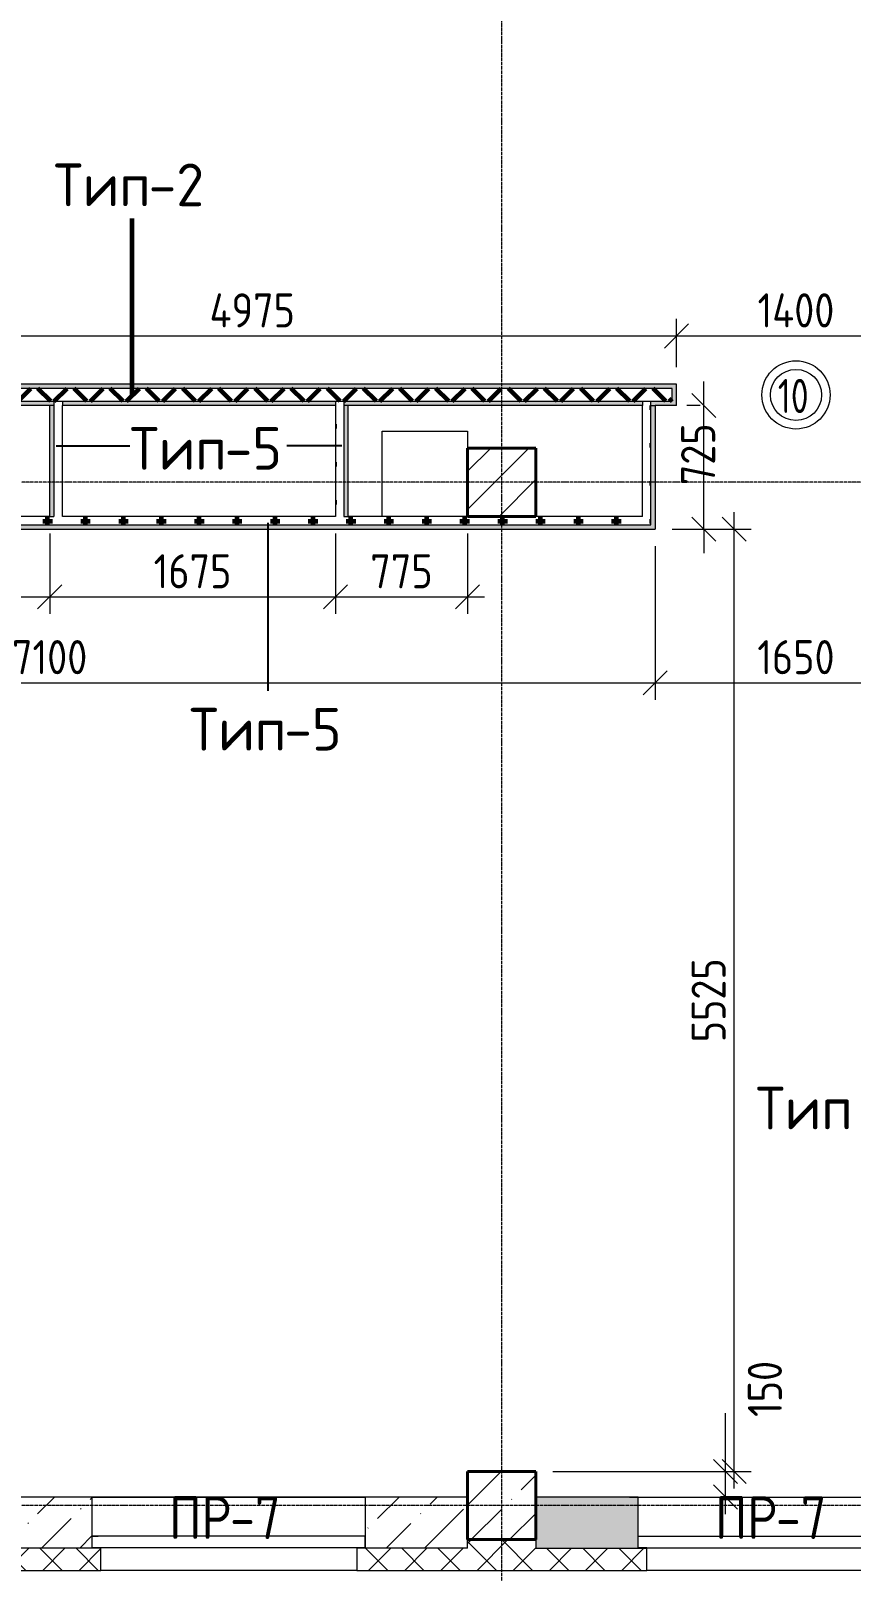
# Model space of a CAD drawing. Header units: millimetres. Extents: x -60946 to 138510, y -262288 to 24501.
# Drawn here: x -5951 to -1142, y -206008 to -196976 of the extents above; entities that cross this region are included whole.
import ezdxf

# ---------------------------------------------------------------- set-up
doc = ezdxf.new("R2010")
doc.units = ezdxf.units.MM
doc.linetypes.add('ADSK_Линия сетки', pattern=[25, 20, -2.5, 0, -2.5])
for name, color, linetype, lineweight in [('2)Тип-2', 3, 'Continuous', 60), ('2)Тип-5', 1, 'Continuous', 60), ('_ Окна', 7, 'Continuous', 18), ('Марки', 7, 'Continuous', 20), ('Марки дверей', 7, 'Continuous', 20), ('Несущие колонны', 7, 'Continuous', 18), ('Окна', 7, 'Continuous', 9), ('Оси', 7, 'Continuous', 9), ('Перекрытие', 7, 'Continuous', 18), ('Размеры', 7, 'Continuous', 9), ('Стены внутренние', 7, 'Continuous', 18), ('Стены наружные', 7, 'Continuous', 18), ('Стены штриховка', 7, 'Continuous', 9)]:
    doc.layers.add(name, color=color, linetype=linetype, lineweight=lineweight)
doc.styles.add('GOST Common_2', font='', dxfattribs={"width": 0.9, "height": 250})
doc.styles.add('GOST Common_3', font='', dxfattribs={"width": 0.9, "height": 200})
doc.styles.add('GOST Common_4', font='', dxfattribs={"height": 250})
doc.styles.add('GOST Common_B', font='', dxfattribs={"width": 0.8, "height": 200})
doc.styles.get('GOST Common_2').set_extended_font_data('GOST Common')
doc.styles.get('GOST Common_3').set_extended_font_data('GOST Common')
doc.styles.get('GOST Common_4').set_extended_font_data('GOST Common')
doc.styles.get('GOST Common_B').set_extended_font_data('GOST Common', bold=True)
doc.dimstyles.new('ADSK_Основной_2_0', dxfattribs={"dimscale": 304.8, "dimtxt": 201.142999, "dimasz": 0.463911, "dimexe": 0.328084, "dimexo": 0.328084, "dimgap": 0.164042, "dimtad": 1, "dimdec": 3, "dimrnd": 0.001, "dimdsep": 46, "dimtxsty": 'GOST Common_3', "dimblk1": 'OBLIQUE', "dimblk2": 'OBLIQUE', "dimsah": 1, "dimcen": 0.09, "dimdle": 0.328084, "dimazin": 2, "dimtfac": 1, "dimtdec": 4, "dimtix": 1, "dimtmove": 0, "dimatfit": 3, "dimfxl": 1, "dimtvp": 1, "dimtolj": 1, "dimtzin": 0, "dimlwd": 20, "dimlwe": 20, "dimarcsym": 2})
doc.dimstyles.new('ADSK_Основной_2_0_2', dxfattribs={"dimscale": 304.8, "dimtxt": 201.142999, "dimasz": 0.463911, "dimexe": 0.328084, "dimexo": 0.328084, "dimgap": 0.164042, "dimtad": 1, "dimdec": 3, "dimrnd": 0.001, "dimdsep": 46, "dimtxsty": 'GOST Common_3', "dimblk1": 'OBLIQUE', "dimblk2": 'OBLIQUE', "dimsah": 1, "dimcen": 0.09, "dimdle": 0.328084, "dimazin": 2, "dimtfac": 1, "dimtdec": 4, "dimtix": 1, "dimtmove": 0, "dimatfit": 3, "dimfxl": 1, "dimtvp": 1, "dimtolj": 1, "dimtzin": 0, "dimlwd": 20, "dimlwe": 20, "dimarcsym": 2})
pattern_1 = [(45, (9.36, -198628.46), (-224.506, 224.506), []), (45, (233.87, -198628.46), (-224.506, 224.506), [396.875, -79.375, 3.353, -76.022])]
pattern_2 = [(45, (9.36, -198628.46), (84.18955, 308.69595), [396.875, -79.375, 3.353, -76.022])]
pattern_3 = [(45, (9.36, -198628.46), (-106.066, 106.066), []), (135, (9.36, -198628.46), (-106.066, -106.066), [])]
pattern_4 = [(0, (9.36, -198628.46), (111.125, 111.125), [55.562, -166.688]), (90, (37.14, -198656.24), (-111.125, 111.125), [55.562, -166.688])]

# ---------------------------------------------------------------- blocks, each defined once
blk = doc.blocks.new('ADSK_КолоннаЖБ_Прямоугольная - 400x400 мм-1807143-Кладочный план 4-го этажа')
at = {"layer": 'Несущие колонны', "lineweight": 40}
for p, q in [((-200, 200), (200, 200)), ((-200, -200), (-200, 200)), ((200, 200), (200, -200)), ((200, -200), (-200, -200))]:
    blk.add_line(p, q, dxfattribs=at)
blk = doc.blocks.new('ОКНО L03 _2СТ_RS - ОК-5_1600х2000h-3556607-Кладочный план 4-го этажа')
at = {"layer": '_ Окна'}
for p, q in [((-838.1, -79), (761.9, -79)), ((-838.1, -149), (-838.1, -79)), ((-838.1, -79), (-803.1, -79)), ((-818.1, -79), (-38.1, -79)), ((-38.1, -79), (741.9, -79)), ((761.9, -79), (726.9, -79)), ((761.9, -149), (761.9, -79)), ((-838.1, -149), (761.9, -149)), ((-838.1, -149), (-833.1, -149)), ((-818.1, -149), (-38.1, -149)), ((-38.1, -149), (741.9, -149)), ((761.9, -149), (756.9, -149))]:
    blk.add_line(p, q, dxfattribs=at)
at = {"layer": 'Окна'}
blk.add_line((-888.1, 150), (811.9, 150), dxfattribs=at)
blk = doc.blocks.new('ОКНО L03 _2СТ_RS - ОК-5_1600х2000h-3556615-Кладочный план 4-го этажа')
at = {"layer": '_ Окна'}
for p, q in [((-838.1, 149), (761.9, 149)), ((-838.1, 149), (-838.1, 79)), ((-838.1, 149), (-833.1, 149)), ((-818.1, 149), (-38.1, 149)), ((-38.1, 149), (741.9, 149)), ((761.9, 149), (756.9, 149)), ((761.9, 149), (761.9, 79)), ((-838.1, 79), (761.9, 79)), ((-838.1, 79), (-803.1, 79)), ((-818.1, 79), (-38.1, 79)), ((-38.1, 79), (741.9, 79)), ((761.9, 79), (726.9, 79))]:
    blk.add_line(p, q, dxfattribs=at)
at = {"layer": 'Окна'}
blk.add_line((-888.1, -150), (811.9, -150), dxfattribs=at)
blk = doc.blocks.new('_Oblique')
at = {"color": 0, "linetype": 'ByBlock', "lineweight": -2}
blk.add_line((-0.5, -0.5), (0.5, 0.5), dxfattribs=at)
blk = doc.blocks.new('*D6170')
at = {"layer": 'Defpoints', "color": 0, "transparency": 16777216}
for p in [(-2165.6, -198765.3), (-7140.6, -199048.5), (-2165.6, -199048.5)]:
    blk.add_point(p, dxfattribs=at)
at = {"layer": 'Размеры', "color": 0, "lineweight": 20, "transparency": 16777216}
for p, q in [((-7140.6, -198948.5), (-7140.6, -198665.3)), ((-2165.6, -198948.5), (-2165.6, -198665.3)), ((-7240.6, -198765.3), (-2065.6, -198765.3))]:
    blk.add_line(p, q, dxfattribs=at)
at = {"layer": 'Размеры', "color": 0, "lineweight": 20, "transparency": 16777216, "xscale": 141.4, "yscale": 141.4, "zscale": 141.4, "rotation": 180}
blk.add_blockref('_Oblique', (-7140.6, -198765.3), dxfattribs=at)
at = {"layer": 'Размеры', "color": 0, "lineweight": 20, "transparency": 16777216, "xscale": 141.4, "yscale": 141.4, "zscale": 141.4}
blk.add_blockref('_Oblique', (-2165.6, -198765.3), dxfattribs=at)
at = {"layer": 'Размеры', "color": 0, "lineweight": 9, "transparency": 16777216, "insert": (-4653.1, -198615.3), "char_height": 200, "width": 625.93, "attachment_point": 5, "style": 'GOST Common_3'}
blk.add_mtext('\\A1;4975', dxfattribs=at)
blk = doc.blocks.new('*D6171')
at = {"layer": 'Defpoints', "color": 0, "transparency": 16777216}
for p in [(-765.6, -198765.3), (-2165.6, -199048.5), (-765.6, -199048.5)]:
    blk.add_point(p, dxfattribs=at)
at = {"layer": 'Размеры', "color": 0, "lineweight": 20, "transparency": 16777216}
for p, q in [((-2165.6, -198948.5), (-2165.6, -198665.3)), ((-765.6, -198948.5), (-765.6, -198665.3)), ((-2265.6, -198765.3), (-665.6, -198765.3))]:
    blk.add_line(p, q, dxfattribs=at)
at = {"layer": 'Размеры', "color": 0, "lineweight": 20, "transparency": 16777216, "xscale": 141.4, "yscale": 141.4, "zscale": 141.4, "rotation": 180}
blk.add_blockref('_Oblique', (-2165.6, -198765.3), dxfattribs=at)
at = {"layer": 'Размеры', "color": 0, "lineweight": 20, "transparency": 16777216, "xscale": 141.4, "yscale": 141.4, "zscale": 141.4}
blk.add_blockref('_Oblique', (-765.6, -198765.3), dxfattribs=at)
at = {"layer": 'Размеры', "color": 0, "lineweight": 9, "transparency": 16777216, "insert": (-1465.6, -198615.3), "char_height": 200, "width": 580.928, "attachment_point": 5, "style": 'GOST Common_3'}
blk.add_mtext('\\A1;1400', dxfattribs=at)
blk = doc.blocks.new('*D6201')
at = {"layer": 'Defpoints', "color": 0, "transparency": 16777216}
for p in [(-2290.6, -199898.5), (-9390.6, -200698.7), (-2290.6, -200798.7)]:
    blk.add_point(p, dxfattribs=at)
at = {"layer": 'Размеры', "color": 0, "lineweight": 20, "transparency": 16777216}
for p, q in [((-2290.6, -199998.5), (-2290.6, -200898.7)), ((-9490.6, -200798.7), (-2190.6, -200798.7)), ((-9390.6, -200798.7), (-9390.6, -200898.7))]:
    blk.add_line(p, q, dxfattribs=at)
at = {"layer": 'Размеры', "color": 0, "lineweight": 20, "transparency": 16777216, "xscale": 141.4, "yscale": 141.4, "zscale": 141.4, "rotation": 180}
blk.add_blockref('_Oblique', (-9390.6, -200798.7), dxfattribs=at)
at = {"layer": 'Размеры', "color": 0, "lineweight": 20, "transparency": 16777216, "xscale": 141.4, "yscale": 141.4, "zscale": 141.4}
blk.add_blockref('_Oblique', (-2290.6, -200798.7), dxfattribs=at)
at = {"layer": 'Размеры', "color": 0, "lineweight": 9, "transparency": 16777216, "insert": (-5840.6, -200648.7), "char_height": 200, "width": 560.473, "attachment_point": 5, "style": 'GOST Common_3'}
blk.add_mtext('\\A1;7100', dxfattribs=at)
blk = doc.blocks.new('*D6202')
at = {"layer": 'Defpoints', "color": 0, "transparency": 16777216}
for p in [(-2290.6, -199898.5), (-640.6, -199898.5), (-640.6, -200798.7)]:
    blk.add_point(p, dxfattribs=at)
at = {"layer": 'Размеры', "color": 0, "lineweight": 20, "transparency": 16777216}
for p, q in [((-2290.6, -199998.5), (-2290.6, -200898.7)), ((-640.6, -199998.5), (-640.6, -200898.7)), ((-2390.6, -200798.7), (-540.6, -200798.7))]:
    blk.add_line(p, q, dxfattribs=at)
at = {"layer": 'Размеры', "color": 0, "lineweight": 20, "transparency": 16777216, "xscale": 141.4, "yscale": 141.4, "zscale": 141.4, "rotation": 180}
blk.add_blockref('_Oblique', (-2290.6, -200798.7), dxfattribs=at)
at = {"layer": 'Размеры', "color": 0, "lineweight": 20, "transparency": 16777216, "xscale": 141.4, "yscale": 141.4, "zscale": 141.4}
blk.add_blockref('_Oblique', (-640.6, -200798.7), dxfattribs=at)
at = {"layer": 'Размеры', "color": 0, "lineweight": 9, "transparency": 16777216, "insert": (-1465.6, -200648.7), "char_height": 200, "width": 560.473, "attachment_point": 5, "style": 'GOST Common_3'}
blk.add_mtext('\\A1;1650', dxfattribs=at)
blk = doc.blocks.new('*D6205')
at = {"layer": 'Defpoints', "color": 0, "transparency": 16777216}
for p in [(-5840.6, -199823.5), (-7090.6, -199898.5), (-5840.6, -200295)]:
    blk.add_point(p, dxfattribs=at)
at = {"layer": 'Размеры', "color": 0, "lineweight": 20, "transparency": 16777216}
for p, q in [((-5840.6, -199923.5), (-5840.6, -200395)), ((-7090.6, -199998.5), (-7090.6, -200395)), ((-7190.6, -200295), (-5740.6, -200295))]:
    blk.add_line(p, q, dxfattribs=at)
at = {"layer": 'Размеры', "color": 0, "lineweight": 20, "transparency": 16777216, "xscale": 141.4, "yscale": 141.4, "zscale": 141.4, "rotation": 180}
blk.add_blockref('_Oblique', (-7090.6, -200295), dxfattribs=at)
at = {"layer": 'Размеры', "color": 0, "lineweight": 20, "transparency": 16777216, "xscale": 141.4, "yscale": 141.4, "zscale": 141.4}
blk.add_blockref('_Oblique', (-5840.6, -200295), dxfattribs=at)
at = {"layer": 'Размеры', "color": 0, "lineweight": 9, "transparency": 16777216, "insert": (-6465.6, -200145), "char_height": 200, "width": 560.473, "attachment_point": 5, "style": 'GOST Common_3'}
blk.add_mtext('\\A1;1250', dxfattribs=at)
blk = doc.blocks.new('*D6206')
at = {"layer": 'Defpoints', "color": 0, "transparency": 16777216}
for p in [(-5840.6, -199823.5), (-4165.6, -199823.5), (-4165.6, -200295)]:
    blk.add_point(p, dxfattribs=at)
at = {"layer": 'Размеры', "color": 0, "lineweight": 20, "transparency": 16777216}
for p, q in [((-5840.6, -199923.5), (-5840.6, -200395)), ((-4165.6, -199923.5), (-4165.6, -200395)), ((-5940.6, -200295), (-4065.6, -200295))]:
    blk.add_line(p, q, dxfattribs=at)
at = {"layer": 'Размеры', "color": 0, "lineweight": 20, "transparency": 16777216, "xscale": 141.4, "yscale": 141.4, "zscale": 141.4, "rotation": 180}
blk.add_blockref('_Oblique', (-5840.6, -200295), dxfattribs=at)
at = {"layer": 'Размеры', "color": 0, "lineweight": 20, "transparency": 16777216, "xscale": 141.4, "yscale": 141.4, "zscale": 141.4}
blk.add_blockref('_Oblique', (-4165.6, -200295), dxfattribs=at)
at = {"layer": 'Размеры', "color": 0, "lineweight": 9, "transparency": 16777216, "insert": (-5003.1, -200145), "char_height": 200, "width": 560.473, "attachment_point": 5, "style": 'GOST Common_3'}
blk.add_mtext('\\A1;1675', dxfattribs=at)
blk = doc.blocks.new('*D6207')
at = {"layer": 'Defpoints', "color": 0, "transparency": 16777216}
for p in [(-4165.6, -199823.5), (-3390.6, -199823.5), (-3390.6, -200295)]:
    blk.add_point(p, dxfattribs=at)
at = {"layer": 'Размеры', "color": 0, "lineweight": 20, "transparency": 16777216}
for p, q in [((-4165.6, -199923.5), (-4165.6, -200395)), ((-3390.6, -199923.5), (-3390.6, -200395)), ((-4265.6, -200295), (-3290.6, -200295))]:
    blk.add_line(p, q, dxfattribs=at)
at = {"layer": 'Размеры', "color": 0, "lineweight": 20, "transparency": 16777216, "xscale": 141.4, "yscale": 141.4, "zscale": 141.4, "rotation": 180}
blk.add_blockref('_Oblique', (-4165.6, -200295), dxfattribs=at)
at = {"layer": 'Размеры', "color": 0, "lineweight": 20, "transparency": 16777216, "xscale": 141.4, "yscale": 141.4, "zscale": 141.4}
blk.add_blockref('_Oblique', (-3390.6, -200295), dxfattribs=at)
at = {"layer": 'Размеры', "color": 0, "lineweight": 9, "transparency": 16777216, "insert": (-3778.1, -200145), "char_height": 200, "width": 454.106, "attachment_point": 5, "style": 'GOST Common_3'}
blk.add_mtext('\\A1;775', dxfattribs=at)
blk = doc.blocks.new('*D6329')
at = {"layer": 'Defpoints', "color": 0, "transparency": 16777216}
for p in [(-2990.6, -205423.5), (-1878.8, -205423.5), (-1927.8, -205573.5)]:
    blk.add_point(p, dxfattribs=at)
at = {"layer": 'Размеры', "color": 0, "lineweight": 20, "transparency": 16777216}
for p, q in [((-1878.8, -205423.5), (-1878.8, -205082.8)), ((-2890.6, -205423.5), (-1778.8, -205423.5)), ((-1878.8, -205673.5), (-1878.8, -205423.5)), ((-1827.8, -205573.5), (-1778.8, -205573.5))]:
    blk.add_line(p, q, dxfattribs=at)
at = {"layer": 'Размеры', "color": 0, "lineweight": 20, "transparency": 16777216, "xscale": 141.4, "yscale": 141.4, "zscale": 141.4}
for p, rotation in [((-1878.8, -205423.5), 90), ((-1878.8, -205573.5), 270)]:
    blk.add_blockref('_Oblique', p, dxfattribs=dict(at, rotation=rotation))
at = {"layer": 'Размеры', "color": 0, "lineweight": 9, "transparency": 16777216, "insert": (-1747.9, -205104), "char_height": 200, "width": 409.104, "attachment_point": 1, "rotation": 90, "line_spacing_factor": 1.022761, "style": 'GOST Common_3'}
blk.add_mtext('\\A1;150', dxfattribs=at)
blk = doc.blocks.new('*D6330')
at = {"layer": 'Defpoints', "color": 0, "transparency": 16777216}
for p in [(-2290.6, -199898.5), (-1827.8, -199898.5), (-2990.6, -205423.5)]:
    blk.add_point(p, dxfattribs=at)
at = {"layer": 'Размеры', "color": 0, "lineweight": 20, "transparency": 16777216}
for p, q in [((-1827.8, -205523.5), (-1827.8, -199798.5)), ((-2190.6, -199898.5), (-1727.8, -199898.5)), ((-2890.6, -205423.5), (-1727.8, -205423.5))]:
    blk.add_line(p, q, dxfattribs=at)
at = {"layer": 'Размеры', "color": 0, "lineweight": 20, "transparency": 16777216, "xscale": 141.4, "yscale": 141.4, "zscale": 141.4}
for p, rotation in [((-1827.8, -199898.5), 90), ((-1827.8, -205423.5), 270)]:
    blk.add_blockref('_Oblique', p, dxfattribs=dict(at, rotation=rotation))
at = {"layer": 'Размеры', "color": 0, "lineweight": 9, "transparency": 16777216, "insert": (-1977.8, -202661), "char_height": 200, "width": 605.475, "attachment_point": 5, "rotation": 90, "style": 'GOST Common_3'}
blk.add_mtext('\\A1;5525', dxfattribs=at)
blk = doc.blocks.new('*D6331')
at = {"layer": 'Defpoints', "color": 0, "transparency": 16777216}
for p in [(-2005.8, -199173.5), (-1927.8, -199173.5), (-2290.6, -199898.5)]:
    blk.add_point(p, dxfattribs=at)
at = {"layer": 'Размеры', "color": 0, "lineweight": 20, "transparency": 16777216}
for p, q in [((-2005.8, -199173.5), (-2005.8, -199032.1)), ((-2027.8, -199173.5), (-2105.8, -199173.5)), ((-2005.8, -199898.5), (-2005.8, -199173.5)), ((-2190.6, -199898.5), (-1905.8, -199898.5)), ((-2005.8, -199898.5), (-2005.8, -200039.9))]:
    blk.add_line(p, q, dxfattribs=at)
at = {"layer": 'Размеры', "color": 0, "lineweight": 20, "transparency": 16777216, "xscale": 141.4, "yscale": 141.4, "zscale": 141.4}
for p, rotation in [((-2005.8, -199173.5), 270), ((-2005.8, -199898.5), 90)]:
    blk.add_blockref('_Oblique', p, dxfattribs=dict(at, rotation=rotation))
at = {"layer": 'Размеры', "color": 0, "lineweight": 9, "transparency": 16777216, "insert": (-2139.2, -199640.3), "char_height": 200, "width": 454.106, "attachment_point": 1, "rotation": 90, "line_spacing_factor": 1.022761, "style": 'GOST Common_3'}
blk.add_mtext('\\A1;725', dxfattribs=at)
blk = doc.blocks.new('М_двери1 - Марка экземпляра 2-3719212-Кладочный план 4-го этажа')
at = {"layer": 'Марки дверей'}
for radius in [2, 1.5]:
    blk.add_circle((0, 0), radius, dxfattribs=at)

msp = doc.modelspace()

# ---------------------------------------------------------------- hatches: boundary and pattern name
at = {"layer": '2)Тип-2'}
h = msp.add_hatch(color=256, dxfattribs=at)
h.paths.add_polyline_path([(2609.3615, -199073.4914), (2609.3615, -199048.4914), (1834.3615, -199048.4914), (1834.3615, -199073.4914), (2470.1624, -199073.4914)])
h.paths.add_polyline_path([(-9490.6385, -199073.4914), (-8965.6385, -199073.4914), (-8965.6385, -199048.4914), (-9490.6385, -199048.4914)])
h.paths.add_polyline_path([(-2190.6385, -199073.4914), (-2190.6385, -199048.4914), (-7115.6385, -199048.4914), (-7115.6385, -199073.4914), (-3305.1281, -199073.4914)])
h.paths.add_polyline_path([(584.3615, -199073.4914), (584.3615, -199048.4914), (-740.6385, -199048.4914), (-740.6385, -199073.4914), (-4.9621, -199073.4914)])
h = msp.add_hatch(dxfattribs=at)
h.set_pattern_fill('FP_4', color=256, style=0, pattern_type=2)
h.set_pattern_definition(pattern_3)
h.paths.add_polyline_path([(2634.3615, -199148.4914), (2634.3615, -199073.4914), (1834.3615, -199073.4914), (1834.3615, -199148.4914), (2609.3615, -199148.4914)])
h.paths.add_polyline_path([(-9415.6385, -199148.4914), (-8965.6385, -199148.4914), (-8965.6385, -199073.4914), (-9415.6385, -199073.4914)])
h.paths.add_polyline_path([(-7025.6385, -199148.4914), (-2190.6385, -199148.4914), (-2190.6385, -199073.4914), (-7115.6385, -199073.4914), (-7115.6385, -199148.4914), (-7075.6385, -199148.4914)])
h.paths.add_polyline_path([(584.3615, -199148.4914), (584.3615, -199073.4914), (-740.6385, -199073.4914), (-740.6385, -199148.4914), (459.3615, -199148.4914)])
h = msp.add_hatch(color=256, dxfattribs=at)
h.paths.add_polyline_path([(-2165.6385, -199173.4914), (-2165.6385, -199048.4914), (-2190.6385, -199048.4914), (-2190.6385, -199148.4914), (-2315.6385, -199148.4914), (-2315.6385, -199173.4914), (-2290.6385, -199173.4914)])
h.paths.add_polyline_path([(2609.3615, -199173.4914), (2609.3615, -199148.4914), (2009.3615, -199148.4914), (2009.3615, -199173.4914), (2470.1624, -199173.4914)])
h.paths.add_polyline_path([(-3305.1281, -199173.4914), (-2365.6385, -199173.4914), (-2365.6385, -199148.4914), (-4115.6385, -199148.4914), (-4115.6385, -199173.4914), (-4090.6385, -199173.4914)])
h.paths.add_polyline_path([(-565.6385, -199173.4914), (409.3615, -199173.4914), (409.3615, -199148.4914), (-565.6385, -199148.4914)])
h.paths.add_polyline_path([(-765.6385, -199173.4914), (-615.6385, -199173.4914), (-615.6385, -199148.4914), (-740.6385, -199148.4914), (-740.6385, -199048.4914), (-765.6385, -199048.4914)])
h.paths.add_polyline_path([(1959.3615, -199173.4914), (1959.3615, -199148.4914), (1834.3615, -199148.4914), (1834.3615, -199048.4914), (1809.3615, -199048.4914), (1809.3615, -199173.4914), (1934.3615, -199173.4914)])
h.paths.add_polyline_path([(484.3615, -199173.4914), (609.3615, -199173.4914), (609.3615, -199048.4914), (584.3615, -199048.4914), (584.3615, -199148.4914), (459.3615, -199148.4914), (459.3615, -199173.4914)])
h.paths.add_polyline_path([(-5815.6385, -199173.4914), (-5815.6385, -199148.4914), (-7025.6385, -199148.4914), (-7025.6385, -199173.4914), (-5840.6385, -199173.4914)])
h.paths.add_polyline_path([(-7075.6385, -199173.4914), (-7075.6385, -199148.4914), (-7115.6385, -199148.4914), (-7115.6385, -199048.4914), (-7140.6385, -199048.4914), (-7140.6385, -199173.4914), (-7090.6385, -199173.4914)])
h.paths.add_polyline_path([(-4165.6385, -199173.4914), (-4165.6385, -199148.4914), (-5765.6385, -199148.4914), (-5765.6385, -199173.4914), (-4955.211, -199173.4914)])
h.paths.add_polyline_path([(-8990.6385, -199173.4914), (-8940.6385, -199173.4914), (-8940.6385, -199048.4914), (-8965.6385, -199048.4914), (-8965.6385, -199148.4914), (-9005.6385, -199148.4914), (-9005.6385, -199173.4914)])
h.paths.add_polyline_path([(-9055.6385, -199173.4914), (-9055.6385, -199148.4914), (-9390.6385, -199148.4914), (-9390.6385, -199173.4914), (-9080.6385, -199173.4914)])
at = {"layer": '2)Тип-5', "true_color": 0xd50000}
h = msp.add_hatch(dxfattribs=at)
h.set_pattern_fill('FP_7', color=12, style=0, pattern_type=2)
h.set_pattern_definition(pattern_4)
h.paths.add_polyline_path([(-5815.6385, -199823.4914), (-5765.6385, -199823.4914), (-5765.6385, -199148.4914), (-5815.6385, -199148.4914), (-5815.6385, -199173.4914)])
h = msp.add_hatch(dxfattribs=at)
h.set_pattern_fill('FP_7', color=12, style=0, pattern_type=2)
h.set_pattern_definition(pattern_4)
h.paths.add_polyline_path([(-4165.6385, -199823.4914), (-4115.6385, -199823.4914), (-4115.6385, -199148.4914), (-4165.6385, -199148.4914), (-4165.6385, -199325.9056)])
h = msp.add_hatch(dxfattribs=at)
h.set_pattern_fill('FP_7', color=12, style=0, pattern_type=2)
h.set_pattern_definition(pattern_4)
h.paths.add_polyline_path([(-2365.6385, -199873.4914), (-2315.6385, -199873.4914), (-2315.6385, -199148.4914), (-2365.6385, -199148.4914), (-2365.6385, -199823.4914)])
for points in [[(-5815.6385, -199823.4914), (-5815.6385, -199173.4914), (-5840.6385, -199173.4914), (-5840.6385, -199823.4914)], [(-4090.6385, -199823.4914), (-4090.6385, -199173.4914), (-4115.6385, -199173.4914), (-4115.6385, -199823.4914)], [(-2290.6385, -199898.4914), (-2290.6385, -199173.4914), (-2315.6385, -199173.4914), (-2315.6385, -199898.4914)], [(-3465.6385, -199898.4914), (-3465.6385, -199873.4914), (-7090.6385, -199873.4914), (-7090.6385, -199898.4914), (-4955.211, -199898.4914)], [(-2365.6385, -199898.4914), (-2315.6385, -199898.4914), (-2315.6385, -199873.4914), (-3465.6385, -199873.4914), (-3465.6385, -199898.4914), (-3305.1281, -199898.4914)]]:
    msp.add_hatch(color=12, dxfattribs=at).paths.add_polyline_path(points)
h = msp.add_hatch(dxfattribs=at)
h.set_pattern_fill('FP_7', color=12, style=0, pattern_type=2)
h.set_pattern_definition(pattern_4)
h.paths.add_polyline_path([(-7075.6385, -199873.4914), (-3465.6385, -199873.4914), (-3465.6385, -199823.4914), (-7075.6385, -199823.4914)])
h = msp.add_hatch(dxfattribs=at)
h.set_pattern_fill('FP_7', color=12, style=0, pattern_type=2)
h.set_pattern_definition(pattern_4)
h.paths.add_polyline_path([(-3305.1281, -199873.4914), (-2365.6385, -199873.4914), (-2365.6385, -199823.4914), (-3465.6385, -199823.4914), (-3465.6385, -199873.4914)])
at = {"layer": 'Несущие колонны', "lineweight": 9}
h = msp.add_hatch(dxfattribs=at)
h.set_pattern_fill('FP_1', color=256, style=0, pattern_type=2)
h.set_pattern_definition(pattern_1)
h.paths.add_polyline_path([(-3305.1281, -199823.4914), (-2990.6385, -199823.4914), (-2990.6385, -199423.4914), (-3390.6385, -199423.4914), (-3390.6385, -199823.4914)])
h = msp.add_hatch(dxfattribs=at)
h.set_pattern_fill('FP_1', color=256, style=0, pattern_type=2)
h.set_pattern_definition(pattern_1)
h.paths.add_polyline_path([(-3305.1281, -205823.4914), (-2990.6385, -205823.4914), (-2990.6385, -205423.4914), (-3390.6385, -205423.4914), (-3390.6385, -205823.4914)])
at = {"layer": 'Стены внутренние', "lineweight": 9}
h = msp.add_hatch(dxfattribs=at)
h.set_pattern_fill('FP_2', color=256, style=0, pattern_type=2)
h.set_pattern_definition(pattern_2)
h.paths.add_polyline_path([(-3390.6385, -205873.4914), (-3390.6385, -205573.4914), (-3990.6385, -205573.4914), (-3990.6385, -205872.4914), (-4040.6385, -205873.4914)])
h.paths.add_polyline_path([(-5540.6385, -205873.4914), (-5540.6385, -205872.4914), (-5590.6385, -205872.4914), (-5590.6385, -205573.4914), (-6790.6385, -205573.4914), (-6790.6385, -205872.4914), (-6605.294, -205873.4914)])
h.paths.add_polyline_path([(-14030.6674, -205873.4914), (-12190.6385, -205872.4914), (-12190.6385, -205573.4914), (-14390.6385, -205573.4914), (-14390.6385, -205872.4914), (-14440.6385, -205873.4914)])
h.paths.add_polyline_path([(-9905.46, -205873.4914), (-8390.6385, -205872.4914), (-8390.6385, -205573.4914), (-8990.6385, -205573.4914), (-8990.6385, -205823.4914), (-9390.6385, -205823.4914), (-9390.6385, -205573.4914), (-10590.6385, -205573.4914), (-10590.6385, -205872.4914), (-10640.6385, -205873.4914)])
h.paths.add_polyline_path([(-19390.6385, -205873.4914), (-18790.6385, -205872.4914), (-18790.6385, -205573.4914), (-19390.6385, -205573.4914), (-19390.6385, -205823.4914)])
h.paths.add_polyline_path([(-15940.6385, -205873.4914), (-15940.6385, -205872.4914), (-15990.6385, -205872.4914), (-15990.6385, -205573.4914), (-17190.6385, -205573.4914), (-17190.6385, -205872.4914), (-16505.7919, -205873.4914)])
h = msp.add_hatch(dxfattribs=at)
h.set_pattern_fill('FP_2', color=256, style=0, pattern_type=2)
h.set_pattern_definition(pattern_2)
h.paths.add_polyline_path([(59259.3615, -205873.4914), (59259.3615, -205872.4914), (59209.3615, -205872.4914), (59209.3615, -205573.4914), (58009.3615, -205573.4914), (58009.3615, -205872.4914), (57959.3615, -205873.4914)])
h.paths.add_polyline_path([(60759.3615, -205873.4914), (61559.3615, -205873.4914), (61559.3615, -205573.4914), (60809.3615, -205573.4914), (60809.3615, -205872.4914), (60759.3615, -205872.4914)])
h.paths.add_polyline_path([(56459.3615, -205873.4914), (56459.3615, -205872.4914), (56409.3615, -205872.4914), (56409.3615, -205573.4914), (54809.3615, -205573.4914), (54809.3615, -205872.4914), (56097.859, -205873.4914)])
h.paths.add_polyline_path([(53259.3615, -205873.4914), (53259.3615, -205872.4914), (53209.3615, -205872.4914), (53209.3615, -205573.4914), (52009.3615, -205573.4914), (52009.3615, -205872.4914), (52797.6931, -205873.4914)])
h.paths.add_polyline_path([(48459.3615, -205873.4914), (50409.3615, -205872.4914), (50409.3615, -205573.4914), (48509.3615, -205573.4914), (48509.3615, -205872.4914), (48459.3615, -205872.4914)])
h.paths.add_polyline_path([(39597.0293, -205873.4914), (40609.3615, -205872.4914), (40609.3615, -205573.4914), (39009.3615, -205573.4914), (39009.3615, -205872.4914), (38959.3615, -205873.4914)])
h.paths.add_polyline_path([(37459.3615, -205873.4914), (37459.3615, -205872.4914), (37409.3615, -205872.4914), (37409.3615, -205573.4914), (36209.3615, -205573.4914), (36209.3615, -205872.4914), (36296.8633, -205873.4914)])
h.paths.add_polyline_path([(46959.3615, -205873.4914), (46959.3615, -205872.4914), (46909.3615, -205872.4914), (46909.3615, -205573.4914), (45009.3615, -205573.4914), (45009.3615, -205872.4914), (46197.3612, -205873.4914)])
h.paths.add_polyline_path([(42897.1952, -205873.4914), (43409.3615, -205872.4914), (43409.3615, -205573.4914), (42209.3615, -205573.4914), (42209.3615, -205872.4914), (42159.3615, -205873.4914)])
h.paths.add_polyline_path([(34659.3615, -205873.4914), (34659.3615, -205872.4914), (34609.3615, -205872.4914), (34609.3615, -205573.4914), (34009.3615, -205573.4914), (34009.3615, -205823.4914), (33609.3615, -205823.4914), (33609.3615, -205573.4914), (33009.3615, -205573.4914), (33009.3615, -205872.4914), (32996.6974, -205873.4914)])
h.paths.add_polyline_path([(22659.3615, -205873.4914), (22659.3615, -205872.4914), (22609.3615, -205872.4914), (22609.3615, -205573.4914), (22009.3615, -205573.4914), (22009.3615, -205823.4914), (21609.3615, -205823.4914), (21609.3615, -205573.4914), (21009.3615, -205573.4914), (21009.3615, -205872.4914), (20959.3615, -205873.4914)])
h.paths.add_polyline_path([(28659.3615, -205873.4914), (28659.3615, -205872.4914), (28609.3615, -205872.4914), (28609.3615, -205573.4914), (27009.3615, -205573.4914), (27009.3615, -205872.4914), (26959.3615, -205873.4914)])
h.paths.add_polyline_path([(25459.3615, -205873.4914), (25459.3615, -205872.4914), (25409.3615, -205872.4914), (25409.3615, -205573.4914), (24209.3615, -205573.4914), (24209.3615, -205872.4914), (24159.3615, -205873.4914)])
h.paths.add_polyline_path([(19459.3615, -205873.4914), (19459.3615, -205872.4914), (19409.3615, -205872.4914), (19409.3615, -205573.4914), (18209.3615, -205573.4914), (18209.3615, -205872.4914), (18159.3615, -205873.4914)])
h.paths.add_polyline_path([(31459.3615, -205873.4914), (31459.3615, -205872.4914), (31409.3615, -205872.4914), (31409.3615, -205573.4914), (30209.3615, -205573.4914), (30209.3615, -205872.4914), (30159.3615, -205873.4914)])
h.paths.add_polyline_path([(16659.3615, -205873.4914), (16659.3615, -205872.4914), (16609.3615, -205872.4914), (16609.3615, -205573.4914), (16009.3615, -205573.4914), (16009.3615, -205823.4914), (15609.3615, -205823.4914), (15609.3615, -205573.4914), (15009.3615, -205573.4914), (15009.3615, -205823.4914), (14609.3615, -205823.4914), (14609.3615, -205573.4914), (14009.3615, -205573.4914), (14009.3615, -205872.4914), (16495.8676, -205873.4914)])
h.paths.add_polyline_path([(9659.3615, -205873.4914), (9659.3615, -205872.4914), (9609.3615, -205872.4914), (9609.3615, -205573.4914), (9009.3615, -205573.4914), (9009.3615, -205823.4914), (8609.3615, -205823.4914), (8609.3615, -205573.4914), (8009.3615, -205573.4914), (8009.3615, -205872.4914), (7959.3615, -205873.4914)])
h.paths.add_polyline_path([(11159.3615, -205873.4914), (12409.3615, -205872.4914), (12409.3615, -205573.4914), (11209.3615, -205573.4914), (11209.3615, -205872.4914), (11159.3615, -205872.4914)])
h.paths.add_polyline_path([(3659.3615, -205873.4914), (3659.3615, -205872.4914), (3609.3615, -205872.4914), (3609.3615, -205573.4914), (3009.3615, -205573.4914), (3009.3615, -205823.4914), (2609.3615, -205823.4914), (2609.3615, -205573.4914), (2009.3615, -205573.4914), (2009.3615, -205872.4914), (3295.2038, -205873.4914)])
h.paths.add_polyline_path([(-840.6385, -205873.4914), (409.3615, -205872.4914), (409.3615, -205573.4914), (-790.6385, -205573.4914), (-790.6385, -205872.4914), (-840.6385, -205872.4914)])
h.paths.add_polyline_path([(-2340.6385, -205873.4914), (-2340.6385, -205872.4914), (-2390.6385, -205872.4914), (-2390.6385, -205573.4914), (-2990.6385, -205573.4914), (-2990.6385, -205873.4914)])
h.paths.add_polyline_path([(5159.3615, -205873.4914), (6409.3615, -205872.4914), (6409.3615, -205573.4914), (5209.3615, -205573.4914), (5209.3615, -205872.4914), (5159.3615, -205872.4914)])
at = {"layer": 'Стены наружные', "lineweight": 9}
h = msp.add_hatch(dxfattribs=at)
h.set_pattern_fill('FP_4', color=256, style=0, pattern_type=2)
h.set_pattern_definition(pattern_3)
h.paths.add_polyline_path([(-3390.6385, -206003.4914), (-2990.6385, -206003.4914), (-2990.6385, -205823.4914), (-3390.6385, -205823.4914), (-3390.6385, -205873.4914)])
h = msp.add_hatch(dxfattribs=at)
h.set_pattern_fill('FP_4', color=256, style=0, pattern_type=2)
h.set_pattern_definition(pattern_3)
h.paths.add_polyline_path([(-3390.6385, -206003.4914), (-3390.6385, -205873.4914), (-4040.6385, -205873.4914), (-4040.6385, -206003.4914)])
h.paths.add_polyline_path([(-17240.6385, -206003.4914), (-15940.6385, -206003.4914), (-15940.6385, -205873.4914), (-17240.6385, -205873.4914)])
h.paths.add_polyline_path([(-19390.6385, -206003.4914), (-18740.6385, -206003.4914), (-18740.6385, -205873.4914), (-19390.6385, -205873.4914)])
h.paths.add_polyline_path([(-6605.294, -206003.4914), (-5540.6385, -206003.4914), (-5540.6385, -205873.4914), (-6840.6385, -205873.4914), (-6840.6385, -206003.4914)])
h.paths.add_polyline_path([(-14440.6385, -206003.4914), (-12140.6385, -206003.4914), (-12140.6385, -205873.4914), (-14440.6385, -205873.4914)])
h.paths.add_polyline_path([(-9905.46, -206003.4914), (-8340.6385, -206003.4914), (-8340.6385, -205873.4914), (-10640.6385, -205873.4914), (-10640.6385, -206003.4914)])
h = msp.add_hatch(dxfattribs=at)
h.set_pattern_fill('FP_4', color=256, style=0, pattern_type=2)
h.set_pattern_definition(pattern_3)
h.paths.add_polyline_path([(61989.3615, -206003.4914), (61989.3615, -205873.4914), (60759.3615, -205873.4914), (60759.3615, -206003.4914), (61873.1494, -206003.4914)])
h.paths.add_polyline_path([(57959.3615, -206003.4914), (59259.3615, -206003.4914), (59259.3615, -205873.4914), (57959.3615, -205873.4914)])
h.paths.add_polyline_path([(40659.3615, -206003.4914), (40659.3615, -205873.4914), (38959.3615, -205873.4914), (38959.3615, -206003.4914), (39597.0293, -206003.4914)])
h.paths.add_polyline_path([(51959.3615, -206003.4914), (53259.3615, -206003.4914), (53259.3615, -205873.4914), (51959.3615, -205873.4914)])
h.paths.add_polyline_path([(42159.3615, -206003.4914), (43459.3615, -206003.4914), (43459.3615, -205873.4914), (42159.3615, -205873.4914)])
h.paths.add_polyline_path([(44959.3615, -206003.4914), (46959.3615, -206003.4914), (46959.3615, -205873.4914), (44959.3615, -205873.4914)])
h.paths.add_polyline_path([(37459.3615, -206003.4914), (37459.3615, -205873.4914), (36159.3615, -205873.4914), (36159.3615, -206003.4914), (36296.8633, -206003.4914)])
h.paths.add_polyline_path([(56097.859, -206003.4914), (56459.3615, -206003.4914), (56459.3615, -205873.4914), (54759.3615, -205873.4914), (54759.3615, -206003.4914)])
h.paths.add_polyline_path([(48459.3615, -206003.4914), (50459.3615, -206003.4914), (50459.3615, -205873.4914), (48459.3615, -205873.4914)])
h.paths.add_polyline_path([(32996.6974, -206003.4914), (34659.3615, -206003.4914), (34659.3615, -205873.4914), (32959.3615, -205873.4914), (32959.3615, -206003.4914)])
h.paths.add_polyline_path([(16659.3615, -206003.4914), (16659.3615, -205873.4914), (13959.3615, -205873.4914), (13959.3615, -206003.4914), (16495.8676, -206003.4914)])
h.paths.add_polyline_path([(31459.3615, -206003.4914), (31459.3615, -205873.4914), (30159.3615, -205873.4914), (30159.3615, -206003.4914)])
h.paths.add_polyline_path([(18159.3615, -206003.4914), (19459.3615, -206003.4914), (19459.3615, -205873.4914), (18159.3615, -205873.4914)])
h.paths.add_polyline_path([(20959.3615, -206003.4914), (22659.3615, -206003.4914), (22659.3615, -205873.4914), (20959.3615, -205873.4914)])
h.paths.add_polyline_path([(26959.3615, -206003.4914), (28659.3615, -206003.4914), (28659.3615, -205873.4914), (26959.3615, -205873.4914)])
h.paths.add_polyline_path([(25459.3615, -206003.4914), (25459.3615, -205873.4914), (24159.3615, -205873.4914), (24159.3615, -206003.4914)])
h.paths.add_polyline_path([(459.3615, -206003.4914), (459.3615, -205873.4914), (-840.6385, -205873.4914), (-840.6385, -206003.4914), (-4.9621, -206003.4914)])
h.paths.add_polyline_path([(12459.3615, -206003.4914), (12459.3615, -205873.4914), (11159.3615, -205873.4914), (11159.3615, -206003.4914)])
h.paths.add_polyline_path([(9659.3615, -206003.4914), (9659.3615, -205873.4914), (7959.3615, -205873.4914), (7959.3615, -206003.4914)])
h.paths.add_polyline_path([(1959.3615, -206003.4914), (3659.3615, -206003.4914), (3659.3615, -205873.4914), (1959.3615, -205873.4914)])
h.paths.add_polyline_path([(-2990.6385, -206003.4914), (-2340.6385, -206003.4914), (-2340.6385, -205873.4914), (-2990.6385, -205873.4914)])
h.paths.add_polyline_path([(5159.3615, -206003.4914), (6459.3615, -206003.4914), (6459.3615, -205873.4914), (5159.3615, -205873.4914)])

# ---------------------------------------------------------------- linework, layer by layer
at = {"layer": '2)Тип-2'}
msp.add_line((-5356.4106, -199110.9914), (-5356.4106, -198076.716), dxfattribs=at)
at = {"layer": '2)Тип-5', "lineweight": 25}
for p, q in [((-5803.1385, -199410.5235), (-5370.7115, -199410.5235)), ((-4128.1385, -199410.5235), (-4450.7115, -199410.5235)), ((-4561.4138, -199860.9914), (-4561.4138, -200845.8382))]:
    msp.add_line(p, q, dxfattribs=at)
at = {"layer": 'Несущие колонны', "lineweight": 9}
for p, q in [((-2990.6385, -199423.4914), (-3390.6385, -199423.4914)), ((-3390.6385, -199423.4914), (-3390.6385, -199823.4914)), ((-2990.6385, -199823.4914), (-2990.6385, -199423.4914)), ((-3390.6385, -199823.4914), (-2990.6385, -199823.4914)), ((-2990.6385, -205423.4914), (-3390.6385, -205423.4914)), ((-3390.6385, -205423.4914), (-3390.6385, -205823.4914)), ((-2990.6385, -205823.4914), (-2990.6385, -205423.4914)), ((-3390.6385, -205823.4914), (-2990.6385, -205823.4914))]:
    msp.add_line(p, q, dxfattribs=at)
at = {"layer": 'Оси', "linetype": 'ADSK_Линия сетки', "lineweight": 5}
for p, q in [((-3190.6385, -209602.3427), (-3190.6385, -174127.5463)), ((62563.3938, -199623.4914), (-25230.7352, -199623.4914)), ((62563.3938, -205623.4914), (-25230.7352, -205623.4914))]:
    msp.add_line(p, q, dxfattribs=at)
at = {"layer": 'Перекрытие'}
for p, q in [((-3890.6385, -199823.4914), (-3890.6385, -199323.4914)), ((-3890.6385, -199323.4914), (-3390.6385, -199323.4914)), ((-3390.6385, -199323.4914), (-3390.6385, -199423.4914))]:
    msp.add_line(p, q, dxfattribs=at)
at = {"layer": 'Стены внутренние', "lineweight": 5}
for p, q in [((-2165.6385, -199048.4914), (-7140.6385, -199048.4914)), ((-2165.6385, -199173.4914), (-2165.6385, -199048.4914)), ((-5840.6385, -199173.4914), (-7000.6385, -199173.4914)), ((-5840.6385, -199173.4914), (-5840.6385, -199823.4914)), ((-4165.6385, -199173.4914), (-5765.6385, -199173.4914)), ((-5765.6385, -199823.4914), (-5765.6385, -199173.4914)), ((-4165.6385, -199173.4914), (-4165.6385, -199823.4914)), ((-2365.6385, -199173.4914), (-4090.6385, -199173.4914)), ((-4090.6385, -199823.4914), (-4090.6385, -199173.4914)), ((-2365.6385, -199823.4914), (-2365.6385, -199173.4914)), ((-2290.6385, -199173.4914), (-2290.6385, -199898.4914)), ((-2165.6385, -199173.4914), (-2290.6385, -199173.4914)), ((-5840.6385, -199823.4914), (-7000.6385, -199823.4914)), ((-4165.6385, -199823.4914), (-5765.6385, -199823.4914)), ((-2365.6385, -199823.4914), (-4090.6385, -199823.4914)), ((-9390.6385, -199898.4914), (-2290.6385, -199898.4914)), ((-5590.6385, -205573.4914), (-6790.6385, -205573.4914)), ((-5590.6385, -205872.4914), (-5590.6385, -205573.4914)), ((-5590.6385, -205573.4914), (-3990.6385, -205573.4914)), ((-3390.6385, -205573.4914), (-3990.6385, -205573.4914)), ((-3990.6385, -205573.4914), (-3990.6385, -205872.4914)), ((-3390.6385, -205873.4914), (-3390.6385, -205573.4914)), ((-2390.6385, -205573.4914), (-2990.6385, -205573.4914)), ((-2990.6385, -205573.4914), (-2990.6385, -205823.4914)), ((-2390.6385, -205872.4914), (-2390.6385, -205573.4914)), ((-2390.6385, -205573.4914), (-790.6385, -205573.4914)), ((-5540.6385, -205872.4914), (-5590.6385, -205872.4914)), ((-5540.6385, -205873.4914), (-5540.6385, -205872.4914)), ((-3990.6385, -205872.4914), (-4040.6385, -205872.4914)), ((-4040.6385, -205872.4914), (-4040.6385, -205873.4914)), ((-2340.6385, -205872.4914), (-2390.6385, -205872.4914)), ((-2340.6385, -205873.4914), (-2340.6385, -205872.4914))]:
    msp.add_line(p, q, dxfattribs=at)
at = {"layer": 'Стены наружные', "lineweight": 9}
for p, q in [((-2990.6385, -205823.4914), (-3390.6385, -205823.4914)), ((-5540.6385, -206003.4914), (-5540.6385, -205873.4914)), ((-4040.6385, -205873.4914), (-4040.6385, -206003.4914)), ((-2340.6385, -206003.4914), (-2340.6385, -205873.4914)), ((-6840.6385, -206003.4914), (-5540.6385, -206003.4914)), ((-4040.6385, -206003.4914), (-5540.6385, -206003.4914)), ((-4040.6385, -206003.4914), (-2340.6385, -206003.4914)), ((-840.6385, -206003.4914), (-2340.6385, -206003.4914))]:
    msp.add_line(p, q, dxfattribs=at)
at = {"layer": 'Стены штриховка', "lineweight": 9}
for p, q in [((-2190.6385, -199073.4914), (-7115.6385, -199073.4914)), ((-2190.6385, -199148.4914), (-2190.6385, -199073.4914)), ((-7115.6385, -199148.4914), (-2190.6385, -199148.4914)), ((-5815.6385, -199148.4914), (-5815.6385, -199823.4914)), ((-5765.6385, -199148.4914), (-5765.6385, -199173.4914)), ((-4165.6385, -199148.4914), (-4165.6385, -199173.4914)), ((-4115.6385, -199148.4914), (-4115.6385, -199823.4914)), ((-2365.6385, -199148.4914), (-2365.6385, -199173.4914)), ((-2315.6385, -199873.4914), (-2315.6385, -199148.4914)), ((-5815.6385, -199173.4914), (-5840.6385, -199173.4914)), ((-4090.6385, -199173.4914), (-4115.6385, -199173.4914)), ((-2315.6385, -199173.4914), (-2290.6385, -199173.4914)), ((-9415.6385, -199873.4914), (-2315.6385, -199873.4914)), ((-5840.6385, -199823.4914), (-5815.6385, -199823.4914)), ((-4115.6385, -199823.4914), (-4090.6385, -199823.4914)), ((-2990.6385, -205823.4914), (-2990.6385, -205873.4914)), ((-5540.6385, -205873.4914), (-6840.6385, -205873.4914)), ((-3390.6385, -205873.4914), (-4040.6385, -205873.4914)), ((-2990.6385, -205873.4914), (-2340.6385, -205873.4914))]:
    msp.add_line(p, q, dxfattribs=at)

# ---------------------------------------------------------------- block references
at = {"layer": 'Марки дверей', "xscale": 99.99999999999993, "yscale": 99.99999999999993, "zscale": 99.99999999999993}
msp.add_blockref('М_двери1 - Марка экземпляра 2-3719212-Кладочный план 4-го этажа', (-1465.6385, -199110.9914), dxfattribs=at)
at = {"layer": 'Несущие колонны', "lineweight": 9, "rotation": 89.9999999999999}
for p in [(-3190.6385, -199623.4914), (-3190.6385, -205623.4914)]:
    msp.add_blockref('ADSK_КолоннаЖБ_Прямоугольная - 400x400 мм-1807143-Кладочный план 4-го этажа', p, dxfattribs=at)
at = {"layer": 'Окна', "rotation": 180}
msp.add_blockref('ОКНО L03 _2СТ_RS - ОК-5_1600х2000h-3556615-Кладочный план 4-го этажа', (-4828.7385, -205723.4914), dxfattribs=at)
at = {"layer": 'Окна', "lineweight": 9}
msp.add_blockref('ОКНО L03 _2СТ_RS - ОК-5_1600х2000h-3556607-Кладочный план 4-го этажа', (-1552.5385, -205723.4914), dxfattribs=at)

# ---------------------------------------------------------------- texts
at = {"layer": '2)Тип-2', "color": 116, "lineweight": 9, "true_color": 0x008040, "char_height": 250, "attachment_point": 1, "style": 'GOST Common_4'}
for s, insert, width in [('Тип', (-5816.4106, -197754.289), 673.4175), ('-2', (-5260.7856, -197754.289), 432.91125), ('Тип', (-1700.6793, -203167.5625), 673.4175)]:
    msp.add_mtext(s, dxfattribs=dict(at, insert=insert, width=width))
at = {"layer": '2)Тип-5', "color": 116, "lineweight": 9, "true_color": 0x008040, "char_height": 250, "attachment_point": 1, "style": 'GOST Common_4'}
for s, insert, width in [('Тип', (-5370.7115, -199299.5964), 673.4175), ('Тип', (-5370.7115, -199299.5964), 673.4175), ('-5', (-4815.0865, -199299.5964), 432.91125), ('-5', (-4815.0865, -199299.5964), 432.91125), ('Тип', (-5021.4138, -200946.4111), 673.4175), ('-5', (-4465.7888, -200946.4111), 432.91125)]:
    msp.add_mtext(s, dxfattribs=dict(at, insert=insert, width=width))
at = {"layer": 'Марки', "lineweight": 9, "char_height": 250, "attachment_point": 1, "style": 'GOST Common_2'}
for s, insert, width in [('ПР', (-5140.5693, -205569.5103), 432.91125), ('-7', (-4783.3818, -205569.5103), 389.620125), ('ПР', (-1940.5693, -205569.5103), 432.91125), ('-7', (-1583.3818, -205569.5103), 389.620125)]:
    msp.add_mtext(s, dxfattribs=dict(at, insert=insert, width=width))
at = {"layer": 'Марки дверей', "lineweight": 5, "insert": (-1572.0959, -199017.3325), "char_height": 200, "width": 250.1265, "attachment_point": 1, "style": 'GOST Common_B'}
msp.add_mtext('10', dxfattribs=at)

# ---------------------------------------------------------------- dimensions: what is measured, and where the dimension line sits
at = {"layer": 'Размеры', "lineweight": 9}
for base, p1, p2, override, picture, middle in [((-2165.6385, -198765.34), (-7140.6385, -199048.4914), (-2165.6385, -199048.4914), {"dimpost": '<>', "dimfxl": 4975}, '*D6170', (-4653.1385, -198615.34)), ((-765.6385, -198765.34), (-2165.6385, -199048.4914), (-765.6385, -199048.4914), {"dimpost": '<>', "dimfxl": 1400}, '*D6171', (-1465.6385, -198615.34)), ((-5840.6385, -200294.9534), (-7090.6385, -199898.4914), (-5840.6385, -199823.4914), {"dimpost": '<>', "dimfxl": 1252.247979}, '*D6205', (-6465.6385, -200144.9534)), ((-4165.6385, -200294.9534), (-5840.6385, -199823.4914), (-4165.6385, -199823.4914), {"dimpost": '<>', "dimfxl": 1675}, '*D6206', (-5003.1385, -200144.9534)), ((-3390.6385, -200294.9534), (-4165.6385, -199823.4914), (-3390.6385, -199823.4914), {"dimpost": '<>', "dimfxl": 775}, '*D6207', (-3778.1385, -200144.9534)), ((-2290.6385, -200798.7307), (-9390.6385, -200698.7458), (-2290.6385, -199898.4914), {"dimpost": '<>', "dimfxl": 7144.956764}, '*D6201', (-5840.6385, -200648.7307)), ((-640.6385, -200798.7307), (-2290.6385, -199898.4914), (-640.6385, -199898.4914), {"dimpost": '<>', "dimfxl": 1650}, '*D6202', (-1465.6385, -200648.7307))]:
    dim = msp.add_linear_dim(base=base, p1=p1, p2=p2, dimstyle='ADSK_Основной_2_0_2', override=override, dxfattribs=at)
    dim.commit()
    dim.dimension.update_dxf_attribs({"geometry": picture, "text_midpoint": middle})
for base, p1, p2, override, picture, middle in [((-2005.8301, -199173.4914), (-2290.6385, -199898.4914), (-1927.7827, -199173.4914), {"dimpost": '<>', "dimfxl": 810.733833}, '*D6331', (-2005.8301, -199413.2322)), ((-1878.824, -205423.4914), (-1927.7827, -205573.4914), (-2990.6385, -205423.4914), {"dimpost": '<>', "dimfxl": 1073.388326}, '*D6329', (-1614.5383, -205082.8016))]:
    dim = msp.add_linear_dim(base=base, p1=p1, p2=p2, angle=90, dimstyle='ADSK_Основной_2_0', override=override, dxfattribs=at)
    dim.commit()
    dim.dimension.update_dxf_attribs({"geometry": picture, "text_midpoint": middle, "dimtype": 160, "text_rotation": 90})
dim = msp.add_linear_dim(base=(-1827.7978, -199898.4914), p1=(-2990.6385, -205423.4914), p2=(-2290.6385, -199898.4914), angle=90, dimstyle='ADSK_Основной_2_0_2', override={"dimpost": '<>', "dimfxl": 5569.167352}, dxfattribs=at)
dim.commit()
dim.dimension.update_dxf_attribs({"geometry": '*D6330', "text_midpoint": (-1977.7978, -202660.9914)})

doc.saveas('drawing.dxf')
